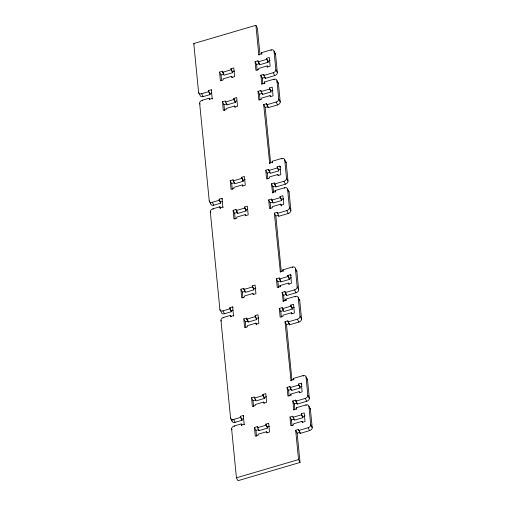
<?xml version="1.0" encoding="UTF-8"?>
<svg xmlns="http://www.w3.org/2000/svg" width="506" height="506" viewBox="0 0 506 506"><rect width="100%" height="100%" fill="white"/><g stroke="black" fill="none" stroke-linecap="round" stroke-linejoin="round"><path stroke-width="0.76" d="M211.786 90.669L211.325 89.764L208.478 90.599L210.079 94.571L203.127 96.608A3.017 2.106 -27.3 0 1 200.072 95.273L198.586 92.389L193.785 43.535L255.903 25.3L257.39 28.184L259.913 53.832M261.906 54.319L261.52 52.694L270.988 49.917A3.017 2.106 -27.3 0 1 274.043 51.251L275.536 54.136L277.345 72.592A3.017 2.106 -27.3 0 1 274.72 75.596L265.245 78.379L263.651 74.407L260.805 75.242L261.937 84.47M255.903 25.3L258.781 54.616L261.621 53.781M219.553 72.08L222.393 71.245L223.88 74.129L221.04 74.964L219.553 72.08L220.401 80.764L223.247 79.929L223.14 78.847L231.666 76.343L232.26 77.494M222.393 71.245L223.987 75.217L232.513 72.712L230.919 68.74L233.759 67.912L234.613 76.596L231.773 77.431L231.666 76.343M255.087 61.656L257.927 60.821L259.42 63.705L256.574 64.54L255.087 61.656L255.941 70.34L258.781 69.505L258.674 68.424L267.2 65.919L267.794 67.07M257.927 60.821L259.527 64.793L268.053 62.289L266.453 58.316L269.3 57.488L270.153 66.172L267.307 67.007L267.2 65.919M222.501 72.333L231.027 69.828M258.035 61.909L266.561 59.404M230.919 68.74L232.406 71.624L234.537 70.998M266.453 58.316L267.946 61.201L270.077 60.575M198.586 92.389A3.017 2.106 -27.3 0 0 201.641 93.724L208.586 91.687L210.079 94.571M263.759 75.495L273.227 72.712A3.017 2.106 -27.3 0 0 275.859 69.708L274.043 51.251M209.971 93.484L211.748 92.965M260.805 75.242L262.298 78.126L264.961 77.342M222.355 199.06L221.982 198.339L219.142 199.174L220.736 203.14L213.785 205.183A3.017 2.106 -27.3 0 1 210.73 203.842L209.244 200.958L199.649 103.249A3.017 2.106 -27.3 0 1 202.28 100.239L209.225 98.202L209.876 99.461M264.783 83.635L264.398 82.01L273.866 79.227A3.017 2.106 -27.3 0 1 276.921 80.568L278.414 83.452L280.223 101.908A3.017 2.106 -27.3 0 1 277.598 104.913L268.123 107.689L266.529 103.724L263.683 104.559L269.723 163.729M209.225 98.202L209.332 99.284L212.178 98.455L212.457 98.993M261.659 83.926L264.505 83.092M222.469 101.769L225.309 100.934L226.903 104.906L235.429 102.402L233.835 98.43L236.675 97.595L237.529 106.285L234.689 107.12L234.582 106.032L226.055 108.537L226.163 109.619L223.317 110.453L222.469 101.769L223.956 104.653L224.525 110.441M270.71 96.747L270.115 95.596L261.589 98.101L261.697 99.182L258.857 100.017L258.003 91.333L260.843 90.498L261.438 91.649M260.843 90.498L262.437 94.47L270.963 91.965L269.369 87.993L272.209 87.159L273.063 95.849L270.223 96.684L270.115 95.596M225.417 102.022L233.943 99.518L235.429 102.402M260.951 91.586L269.477 89.081M223.956 104.653L226.087 104.027M235.322 101.314L236.745 100.896M258.003 91.333L259.489 94.217L262.329 93.382L262.437 94.47M269.369 87.993L270.855 90.878L272.987 90.251M266.637 104.812L276.105 102.029A3.017 2.106 -27.3 0 0 278.736 99.024L276.921 80.568M263.683 104.559L265.176 107.443L267.838 106.658M272.563 162.894L272.177 161.262L281.652 158.486A3.017 2.106 -27.3 0 1 284.707 159.82L286.194 162.704L288.009 181.161A3.017 2.106 -27.3 0 1 285.378 184.171L275.903 186.948L274.309 182.982L271.469 183.811L272.601 193.039M269.445 163.185L272.285 162.35M242.918 186.069L242.323 184.911L233.797 187.416L233.905 188.504L231.065 189.339L230.211 180.648L233.051 179.813L233.652 180.971M233.051 179.813L234.651 183.786L243.177 181.281L241.577 177.315L244.423 176.48L245.277 185.164L242.431 185.999L242.323 184.911M265.751 170.225L268.591 169.39L270.077 172.274L267.238 173.109L265.751 170.225L266.599 178.915L269.445 178.08L269.337 176.992L277.864 174.488L278.458 175.645M268.591 169.39L270.185 173.362L278.711 170.857L277.117 166.891L279.957 166.057L280.552 167.208M233.158 180.901L241.685 178.403M268.699 170.478L277.225 167.973M230.211 180.648L231.697 183.533L234.544 182.698M241.577 177.315L243.07 180.199L245.201 179.573M277.117 166.891L278.604 169.776L280.735 169.149M209.244 200.958A3.017 2.106 -27.3 0 0 212.299 202.299L219.25 200.256L220.736 203.14M274.416 184.064L283.891 181.287A3.017 2.106 -27.3 0 0 286.516 178.276L284.707 159.82M220.629 202.058L222.406 201.533M271.469 183.811L272.955 186.695L275.441 185.968M233.019 307.629L232.646 306.908L229.8 307.743L231.4 311.715L224.449 313.752A3.017 2.106 -27.3 0 1 221.394 312.417L219.901 309.533L210.313 211.818A3.017 2.106 -27.3 0 1 212.937 208.814L219.889 206.771L220.635 208.213M275.441 192.204L275.055 190.579L284.53 187.802A3.017 2.106 -27.3 0 1 287.585 189.136L289.071 192.021L290.887 210.477A3.017 2.106 -27.3 0 1 288.256 213.481L278.781 216.264L277.187 212.292L274.347 213.127L280.381 272.298M219.889 206.771L219.996 207.858L222.836 207.024L223.114 207.561M272.323 192.501L275.163 191.666M245.834 215.758L245.239 214.601L236.713 217.106L236.821 218.194L233.981 219.022L233.127 210.338L235.967 209.503L237.162 211.812M235.967 209.503L237.561 213.475L246.087 210.97L244.493 207.005L247.339 206.17L248.187 214.854L245.347 215.689L245.239 214.601M281.671 205.898L280.779 204.165L272.253 206.669L272.354 207.757L269.515 208.586L268.661 199.902L271.507 199.067L272.101 200.224M271.507 199.067L273.101 203.039L281.627 200.534L280.033 196.568L282.873 195.733L283.727 204.418L280.881 205.253L280.779 204.165M236.074 210.591L244.6 208.086M271.608 200.155L280.134 197.65M233.127 210.338L234.613 213.222L237.459 212.387L237.561 213.475M244.493 207.005L245.986 209.889L247.402 209.471M268.661 199.902L270.153 202.786L272.993 201.951M280.033 196.568L281.519 199.453L283.651 198.826M277.294 213.38L286.769 210.597A3.017 2.106 -27.3 0 0 289.394 207.593L287.585 189.136M274.347 213.127L275.833 216.011L278.502 215.227M283.227 271.463L282.841 269.837L292.31 267.054A3.017 2.106 -27.3 0 1 295.365 268.395L296.858 271.279L298.666 289.736A3.017 2.106 -27.3 0 1 296.042 292.74L286.567 295.523L284.973 291.551L282.127 292.386L283.259 301.614M280.103 271.754L282.943 270.925M240.875 289.223L243.715 288.388L245.201 291.273L242.361 292.107L240.875 289.223L241.723 297.907L244.569 297.073L244.461 295.985L252.987 293.486L253.582 294.637M243.715 288.388L245.309 292.354L253.835 289.856L252.241 285.884L255.081 285.049L255.935 293.739L253.095 294.568L252.987 293.486M289.116 284.214L288.521 283.063L279.995 285.561L280.103 286.649L277.263 287.484L276.409 278.8L279.249 277.965L280.147 279.691M279.249 277.965L280.849 281.931L289.369 279.432L287.775 275.46L290.621 274.625L291.216 275.783M243.822 289.476L252.349 286.972M279.356 279.046L287.882 276.548M252.241 285.884L253.727 288.768L255.859 288.142M276.409 278.8L277.895 281.684L280.741 280.849L280.849 281.931M287.775 275.46L289.268 278.344L291.399 277.718M219.901 309.533A3.017 2.106 -27.3 0 0 222.956 310.867L229.907 308.831L231.4 311.715M285.08 292.639L294.549 289.856A3.017 2.106 -27.3 0 0 297.18 286.851L295.365 268.395M231.293 310.627L233.07 310.108M282.127 292.386L283.619 295.27L286.459 294.435L286.567 295.523M243.677 416.204L243.304 415.483L240.464 416.312L242.058 420.284L235.107 422.32A3.017 2.106 -27.3 0 1 232.052 420.986L230.565 418.101L220.97 320.387A3.017 2.106 -27.3 0 1 223.601 317.382L230.546 315.346L231.109 316.427M286.105 300.779L285.719 299.154L295.188 296.371A3.017 2.106 -27.3 0 1 298.243 297.705L299.735 300.589L301.544 319.046A3.017 2.106 -27.3 0 1 298.919 322.056L289.445 324.833L287.851 320.867L285.005 321.702L291.045 380.866M230.546 315.346L230.654 316.427L233.5 315.592L233.778 316.136M282.98 301.07L285.82 300.235M243.784 318.913L246.631 318.078L248.225 322.044L256.751 319.545L255.157 315.573L257.997 314.738L258.851 323.423L256.011 324.257L255.903 323.176L247.377 325.674L247.485 326.762L244.638 327.597L243.784 318.913L245.277 321.797L245.846 327.584M279.325 308.477L282.165 307.642L283.651 310.526L280.811 311.361L279.325 308.477L280.179 317.161L283.018 316.326L282.911 315.238L291.437 312.74L292.032 313.891M282.165 307.642L283.758 311.607L292.285 309.109L290.691 305.137L293.531 304.302L294.384 312.986L291.545 313.821L291.437 312.74M246.631 318.078L246.738 319.159L255.264 316.661L256.751 319.545M282.272 308.723L290.798 306.225M245.277 321.797L248.117 320.962M256.643 318.457L258.775 317.831M290.691 305.137L292.177 308.021L294.309 307.395M287.958 321.949L297.427 319.172A3.017 2.106 -27.3 0 0 300.058 316.161L298.243 297.705M285.005 321.702L286.497 324.58L289.16 323.802M293.885 380.031L293.499 378.406L302.974 375.629A3.017 2.106 -27.3 0 1 306.029 376.964L307.515 379.848L309.33 398.304A3.017 2.106 -27.3 0 1 306.699 401.309L297.224 404.092L295.63 400.119L292.791 400.954L293.923 410.183M290.767 380.329L293.606 379.494M251.533 397.792L254.373 396.957L255.966 400.929L264.493 398.424L262.899 394.459L265.745 393.624L266.592 402.308L263.752 403.143L263.645 402.055L255.119 404.56L255.226 405.641L252.386 406.476L251.533 397.792L253.019 400.676L253.588 406.47M299.78 392.789L299.185 391.631L290.659 394.136L290.767 395.218L287.92 396.053L287.066 387.368L289.913 386.533L290.805 388.266M289.913 386.533L291.507 390.505L300.033 388.001L298.439 384.035L301.279 383.2L301.873 384.351M254.48 398.045L263.006 395.54L264.493 398.424M290.02 387.621L298.546 385.117M253.019 400.676L255.865 399.841M264.391 397.343L266.523 396.717M287.066 387.368L288.559 390.252L291.399 389.418M298.439 384.035L299.925 386.913L302.057 386.293M230.565 418.101A3.017 2.106 -27.3 0 0 233.62 419.442L240.571 417.399L242.058 420.284M295.738 401.207L305.213 398.424A3.017 2.106 -27.3 0 0 307.838 395.42L306.029 376.964M241.95 419.196L243.728 418.677M292.791 400.954L294.277 403.839L297.117 403.004L297.224 404.092M298.787 429.973L298.508 429.436L295.668 430.271L297.155 433.155L300.033 462.465L237.915 480.7L236.428 477.816L231.628 428.962A3.017 2.106 -27.3 0 1 234.259 425.951L241.21 423.914L241.95 425.356M296.763 409.348L296.377 407.722L305.852 404.939A3.017 2.106 -27.3 0 1 308.907 406.28L310.393 409.164L312.208 427.621A3.017 2.106 -27.3 0 1 309.577 430.625L300.102 433.408L298.508 429.436M241.21 423.914L241.318 425.002L244.158 424.167L244.436 424.705M293.644 409.639L296.484 408.81M267.155 432.896L266.561 431.744L258.035 434.249L258.142 435.331L255.302 436.166L254.448 427.481L257.288 426.647L257.883 427.804M257.288 426.647L258.882 430.619L267.408 428.114L265.814 424.142L268.654 423.313L269.508 431.997L266.668 432.832L266.561 431.744M289.982 417.045L292.822 416.21L294.422 420.182L302.949 417.678L301.348 413.706L304.195 412.877L305.048 421.561L302.202 422.396L302.095 421.308L293.569 423.813L293.676 424.895L290.836 425.729L289.982 417.045L291.469 419.929L292.038 425.717M257.396 427.734L265.922 425.23M292.93 417.298L301.456 414.793L302.949 417.678M254.448 427.481L255.935 430.366L258.781 429.531L258.882 430.619M265.814 424.142L267.301 427.026L269.432 426.406M291.469 419.929L294.315 419.094M302.841 416.59L304.973 415.964M298.616 430.524L308.091 427.741A3.017 2.106 -27.3 0 0 310.716 424.736L308.907 406.28M297.155 433.155L299.818 432.371M236.428 477.816L298.546 459.587L300.033 462.465M270.988 49.917L271.273 50.455M275.859 69.708L277.345 72.592M273.227 72.712L274.72 75.596M261.52 52.694L261.887 53.415M273.866 79.227L274.151 79.771M258.781 54.616L259.059 55.154M278.736 99.024L280.223 101.908M263.651 74.407L263.93 74.951M276.105 102.029L277.598 104.913M264.398 82.01L264.859 82.908M266.529 103.724L266.902 104.445M267.181 104.982L267.459 105.526M267.737 106.064L267.921 106.424M281.652 158.486L281.931 159.023M286.516 178.276L288.009 181.161M283.891 181.287L285.378 184.171M272.177 161.262L272.456 161.806M284.53 187.802L284.808 188.34M289.394 207.593L290.887 210.477M234.582 106.032L235.176 107.183M274.309 182.982L274.587 183.52M274.777 183.88L275.055 184.424M275.334 184.962L275.517 185.322M286.769 210.597L288.256 213.481M275.055 190.579L275.523 191.483M193.785 43.535L194.064 44.073M277.187 212.292L277.56 213.013M209.332 99.284L209.61 99.827M292.31 267.054L292.588 267.598M201.641 93.724L203.127 96.608M202.28 100.239L202.558 100.783M297.18 286.851L298.666 289.736M199.649 103.249L200.117 104.147M294.549 289.856L296.042 292.74M282.841 269.837L283.12 270.375M295.188 296.371L295.472 296.908M300.058 316.161L301.544 319.046M284.973 291.551L285.251 292.089M285.808 293.17L286.181 293.891M279.995 285.561L280.59 286.719M297.427 319.172L298.919 322.056M285.719 299.154L286.181 300.052M287.851 320.867L288.129 321.405M288.502 322.126L288.686 322.486M288.964 323.03L289.154 323.391M219.996 207.858L220.274 208.396M302.974 375.629L303.252 376.167M212.299 202.299L213.785 205.183M212.937 208.814L213.216 209.351M307.838 395.42L309.33 398.304M210.313 211.818L210.774 212.716M305.213 398.424L306.699 401.309M293.499 378.406L293.777 378.95M305.852 404.939L306.13 405.483M310.716 424.736L312.208 427.621M255.903 323.176L256.498 324.327M295.63 400.119L295.909 400.663M296.099 401.024L296.282 401.385M308.091 427.741L309.577 430.625M290.659 394.136L291.254 395.287M296.377 407.722L296.75 408.443M302.095 421.308L302.696 422.459M246.738 319.159L248.225 322.044M299.533 431.416L299.811 431.96M230.654 316.427L230.932 316.971M222.956 310.867L224.449 313.752M223.601 317.382L223.88 317.926M263.645 402.055L264.24 403.212M220.97 320.387L221.343 321.108M241.318 425.002L241.596 425.54M233.62 419.442L235.107 422.32M234.259 425.951L234.537 426.495M231.628 428.962L232.001 429.683M279.957 166.057L280.811 174.741L277.971 175.576L277.864 174.488M290.621 274.625L291.469 283.316L288.629 284.144L288.521 283.063M301.279 383.2L302.133 391.884L299.293 392.719L299.185 391.631M267.946 61.201L268.053 62.289M270.855 90.878L270.963 91.965M278.604 169.776L278.711 170.857M281.519 199.453L281.627 200.534M289.268 278.344L289.369 279.432M292.177 308.021L292.285 309.109M299.925 386.913L300.033 388.001M301.348 413.706L301.456 414.793M265.176 77.696L265.245 78.379M268.053 107.013L268.123 107.689M275.808 185.93L275.903 186.948M278.73 215.72L278.781 216.264M289.369 324.087L289.445 324.833M300.007 432.39L300.102 433.408M262.298 78.126L262.867 83.914M265.176 107.443L270.621 162.945M272.955 186.695L273.525 192.489M275.833 216.011L281.285 271.513M283.619 295.27L284.189 301.057M286.497 324.58L291.943 380.082M294.277 403.839L294.846 409.632M295.668 430.271L298.546 459.587M256.574 64.54L257.143 70.328M259.489 94.217L260.059 100.005M267.238 173.109L267.807 178.903M270.153 202.786L270.716 208.58M277.895 281.684L278.464 287.471M280.811 311.361L281.38 317.148M288.559 390.252L289.128 396.04M232.406 71.624L232.513 72.712M243.07 180.199L243.177 181.281M245.986 209.889L246.087 210.97M253.727 288.768L253.835 289.856M267.301 427.026L267.408 428.114M233.835 98.43L233.943 99.518M255.157 315.573L255.264 316.661M262.899 394.459L263.006 395.54M226.796 103.819L226.903 104.906M221.04 74.964L221.609 80.751M231.697 183.533L232.267 189.326M234.613 213.222L235.182 219.016M242.361 292.107L242.931 297.895M255.935 430.366L256.504 436.153M211.325 89.764L212.178 98.455M221.982 198.339L222.836 207.024M232.646 306.908L233.5 315.592M243.304 415.483L244.158 424.167M208.478 90.599L208.586 91.687M219.142 199.174L219.25 200.256M229.8 307.743L229.907 308.831M240.464 416.312L240.571 417.399M210.578 202.28L210.73 203.842M231.9 419.423L232.052 420.986M274.549 52.845A3.017 2.106 -27.3 0 1 275.536 54.136M276.946 82.01A3.017 2.106 -27.3 0 1 278.414 83.452M285.213 161.414A3.017 2.106 -27.3 0 1 286.194 162.704M288.091 190.73A3.017 2.106 -27.3 0 1 289.071 192.021M295.871 269.983A3.017 2.106 -27.3 0 1 296.858 271.279M298.749 299.299A3.017 2.106 -27.3 0 1 299.735 300.589M306.301 378.469A3.017 2.106 -27.3 0 1 307.515 379.848M309.413 407.874A3.017 2.106 -27.3 0 1 310.393 409.164"/></g></svg>
